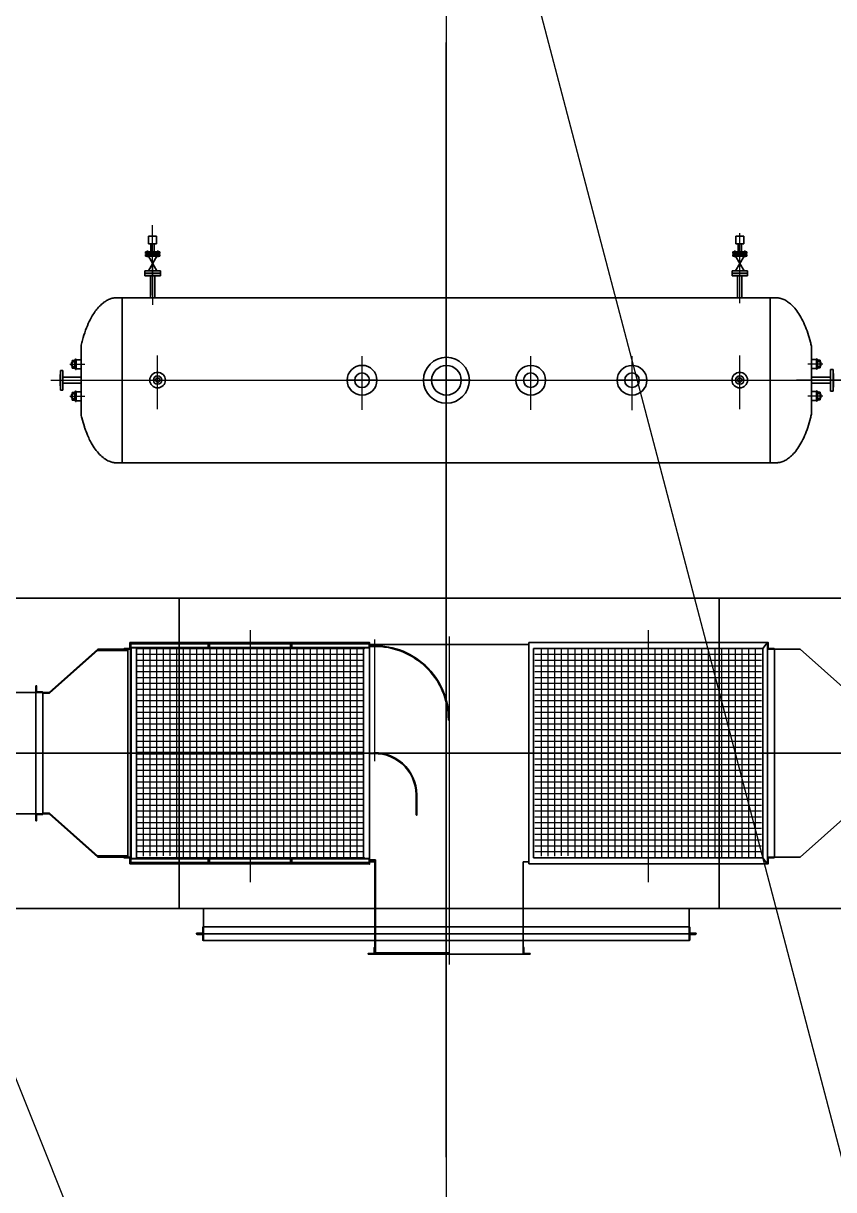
# Model space of a CAD drawing. Extents: x -170 to 1091, y -90 to 504.
# Drawn here: x 105.87 to 111.87, y 65.82 to 74.46 of the extents above; entities that cross this region are included whole.
import ezdxf

# ---------------------------------------------------------------- set-up
doc = ezdxf.new("R2010")
doc.units = 0
doc.header["$LTSCALE"] = 1000
doc.linetypes.add('CENTER', pattern=[50.8, 31.75, -6.35, 6.35, -6.35])
doc.linetypes.add('EB_DASHDOT', pattern=[39, 30, -3, 3, -3])
doc.layers.add('CAXA1', color=1, linetype='EB_DASHDOT', lineweight=25)
doc.layers.add('EB0', color=7, linetype='CONTINUOUS', lineweight=35)
doc.layers.add('CENTER', color=2, linetype='CENTER')
doc.layers.add('DIM_COOR', color=3, linetype='CONTINUOUS')

# ---------------------------------------------------------------- blocks, each defined once
blk = doc.blocks.new('*X249')
at = {"layer": 'EB0'}
for p, q in [((-50, 0), (-50, 3.5)), ((0, 0), (-50, 0)), ((-48.5, 5), (-10.5, 5)), ((-5, 10.5), (-5, 48.4)), ((0, 50), (-3.3, 50)), ((0, 50), (0, 0))]:
    blk.add_line(p, q, dxfattribs=at)
for centre, radius, start, end in [((-48.5, 3.5), 1.52, 90, 180), ((-10.5, 10.5), 5.5, 270.12178, 360), ((-3.3, 48.4), 1.65, 90, 179.73787)]:
    blk.add_arc(centre, radius, start, end, dxfattribs=at)
blk = doc.blocks.new('*X248')
at = {"layer": 'EB0', "color": 0, "linetype": 'ByBlock', "lineweight": -2, "ltscale": 0.2}
blk.add_blockref('*X249', (0, 0), dxfattribs=at)
blk = doc.blocks.new('*X251')
at = {"layer": 'EB0'}
for p, q in [((-50, 0), (-50, 3.5)), ((0, 0), (-50, 0)), ((-48.5, 5), (-10.5, 5)), ((-5, 10.5), (-5, 48.4)), ((0, 50), (-3.3, 50)), ((0, 50), (0, 0))]:
    blk.add_line(p, q, dxfattribs=at)
for centre, radius, start, end in [((-48.5, 3.5), 1.52, 90, 180), ((-10.5, 10.5), 5.5, 270.12178, 360), ((-3.3, 48.4), 1.65, 90, 179.73787)]:
    blk.add_arc(centre, radius, start, end, dxfattribs=at)
blk = doc.blocks.new('*X250')
at = {"layer": 'EB0', "color": 0, "linetype": 'ByBlock', "lineweight": -2, "ltscale": 0.2}
blk.add_blockref('*X251', (0, 0), dxfattribs=at)
blk = doc.blocks.new('*X253')
at = {"layer": 'EB0'}
for p, q in [((0, 50), (0, 0)), ((0, 50), (3.3, 50)), ((0, 0), (50, 0)), ((5, 10.5), (5, 48.4)), ((48.5, 5), (10.5, 5)), ((50, 0), (50, 3.5))]:
    blk.add_line(p, q, dxfattribs=at)
for centre, radius, start, end in [((3.3, 48.4), 1.65, 0.26213, 90), ((10.5, 10.5), 5.5, 180, 269.87822), ((48.5, 3.5), 1.52, 0, 90)]:
    blk.add_arc(centre, radius, start, end, dxfattribs=at)
blk = doc.blocks.new('*X252')
at = {"layer": 'EB0', "color": 0, "linetype": 'ByBlock', "lineweight": -2, "ltscale": 0.2}
blk.add_blockref('*X253', (0, 0), dxfattribs=at)
blk = doc.blocks.new('*X255')
at = {"layer": 'EB0'}
for p, q in [((0, 50), (0, 0)), ((0, 50), (3.3, 50)), ((0, 0), (50, 0)), ((5, 10.5), (5, 48.4)), ((48.5, 5), (10.5, 5)), ((50, 0), (50, 3.5))]:
    blk.add_line(p, q, dxfattribs=at)
for centre, radius, start, end in [((3.3, 48.4), 1.65, 0.26213, 90), ((10.5, 10.5), 5.5, 180, 269.87822), ((48.5, 3.5), 1.52, 0, 90)]:
    blk.add_arc(centre, radius, start, end, dxfattribs=at)
blk = doc.blocks.new('*X254')
at = {"layer": 'EB0', "color": 0, "linetype": 'ByBlock', "lineweight": -2, "ltscale": 0.2}
blk.add_blockref('*X255', (0, 0), dxfattribs=at)
blk = doc.blocks.new('*X257')
at = {"layer": 'EB0'}
for p, q in [((0, 0), (50, 0)), ((0, -50), (0, 0)), ((50, 0), (50, -3.5)), ((0, -50), (3.3, -50)), ((5, -10.5), (5, -48.4)), ((48.5, -5), (10.5, -5))]:
    blk.add_line(p, q, dxfattribs=at)
for centre, radius, start, end in [((3.3, -48.4), 1.65, 270, 359.73787), ((10.5, -10.5), 5.5, 90.12178, 180), ((48.5, -3.5), 1.52, 270, 360)]:
    blk.add_arc(centre, radius, start, end, dxfattribs=at)
blk = doc.blocks.new('*X256')
at = {"layer": 'EB0', "color": 0, "linetype": 'ByBlock', "lineweight": -2, "ltscale": 0.2}
blk.add_blockref('*X257', (0, 0), dxfattribs=at)
blk = doc.blocks.new('*X263')
at = {"layer": 'EB0'}
for p, q in [((0, 50), (0, 0)), ((0, 50), (3.3, 50)), ((0, 0), (50, 0)), ((5, 10.5), (5, 48.4)), ((48.5, 5), (10.5, 5)), ((50, 0), (50, 3.5))]:
    blk.add_line(p, q, dxfattribs=at)
for centre, radius, start, end in [((3.3, 48.4), 1.65, 0.26213, 90), ((10.5, 10.5), 5.5, 180, 269.87822), ((48.5, 3.5), 1.52, 0, 90)]:
    blk.add_arc(centre, radius, start, end, dxfattribs=at)
blk = doc.blocks.new('*X262')
at = {"layer": 'EB0', "color": 0, "linetype": 'ByBlock', "lineweight": -2, "ltscale": 0.2}
blk.add_blockref('*X263', (0, 0), dxfattribs=at)

msp = doc.modelspace()

# ---------------------------------------------------------------- linework, layer by layer
at = {"layer": 'CAXA1', "ltscale": 20}
msp.add_line((108.99947, 91.75), (108.99944, 61.14841), dxfattribs=at)
at = {"layer": 'CENTER', "ltscale": 25}
for p, q in [((108.99997, 66.0566, 0), (108.99998, 74.31712, 0)), ((113.40132, 69.04999, -0.908), (102.97213, 69.05, -0.908)), ((113.40132, 69.04999, -0.908), (102.97213, 69.05, -0.908))]:
    msp.add_line(p, q, dxfattribs=at)
at = {"layer": 'DIM_COOR', "color": 4, "linetype": 'Continuous'}
for p, q in [((108.99945, 77.19996), (119.79281, 36.11225)), ((108.99996, 58.7), (105.02156, 68.60446))]:
    msp.add_line(p, q, dxfattribs=at)
at = {"layer": 'EB0', "lineweight": 25}
for p, q in [((106.82412, 72.4444, -0.908), (106.82412, 72.96334, -0.908)), ((111.17412, 72.38553, -0.908), (111.17412, 72.90447, -0.908)), ((106.82412, 72.6644, -0.908), (106.82412, 72.37179, -0.908)), ((106.86074, 71.59917, -0.908), (106.86074, 71.99587, -0.908)), ((111.17412, 71.59916, -0.908), (111.17412, 71.99586, -0.908)), ((106.20965, 71.93212, -0.908), (106.3208, 71.93212, -0.908)), ((108.37573, 71.59517, -0.908), (108.37573, 71.99187, -0.908)), ((109.00073, 71.59116, -0.908), (109.00073, 71.98787, -0.908)), ((109.62573, 71.59516, -0.908), (109.62573, 71.99186, -0.908)), ((110.37573, 71.59131, -0.908), (110.37573, 71.99186, -0.908)), ((111.78939, 71.93398, -0.908), (111.67823, 71.93398, -0.908)), ((108.37573, 71.65554, -0.908), (108.37573, 71.83554, -0.908)), ((106.06937, 71.81354, -0.908), (111.93048, 71.81353, -0.908)), ((106.14834, 71.81354, -0.908), (111.57642, 71.81353, -0.908)), ((112.36185, 71.81353, -0.908), (111.59375, 71.81353, -0.908)), ((106.20965, 71.69495, -0.908), (106.3208, 71.69495, -0.908)), ((111.78938, 71.6968, -0.908), (111.67823, 71.6968, -0.908)), ((107.54544, 69.96093, -0.908), (107.54544, 68.09438, -0.908)), ((110.49544, 69.96093, -0.908), (110.49544, 68.09438, -0.908)), ((108.46994, 68.99107, -0.908), (108.46994, 69.89378, -0.908)), ((109.02044, 69.91516, -0.908), (109.02044, 67.48406, -0.908)), ((108.38544, 69.781, -0.908), (106.70544, 69.781, -0.908)), ((106.75344, 69.825, -0.908), (106.75344, 68.288, -0.908)), ((106.80294, 69.825, -0.908), (106.80294, 68.288, -0.908)), ((106.85244, 69.825, -0.908), (106.85244, 68.288, -0.908)), ((106.90194, 69.825, -0.908), (106.90194, 68.28894, -0.908)), ((106.95144, 69.825, -0.908), (106.95144, 68.28894, -0.908)), ((107.00094, 69.825, -0.908), (107.00094, 68.275, -0.908)), ((107.05044, 69.825, -0.908), (107.05044, 68.275, -0.908)), ((107.09994, 69.825, -0.908), (107.09994, 68.275, -0.908)), ((107.14944, 69.825, -0.908), (107.14944, 68.275, -0.908)), ((107.19894, 69.825, -0.908), (107.19894, 68.275, -0.908)), ((107.24844, 69.825, -0.908), (107.24844, 68.275, -0.908)), ((107.29794, 69.825, -0.908), (107.29794, 68.275, -0.908)), ((107.34744, 69.825, -0.908), (107.34744, 68.275, -0.908)), ((107.39694, 69.825, -0.908), (107.39694, 68.275, -0.908)), ((107.44644, 69.825, -0.908), (107.44644, 68.275, -0.908)), ((107.49594, 69.825, -0.908), (107.49594, 68.275, -0.908)), ((107.54544, 69.825, -0.908), (107.54544, 68.275, -0.908)), ((107.59494, 69.825, -0.908), (107.59494, 68.275, -0.908)), ((107.64444, 69.825, -0.908), (107.64444, 68.275, -0.908)), ((107.69394, 69.825, -0.908), (107.69394, 68.275, -0.908)), ((107.74344, 69.825, -0.908), (107.74344, 68.275, -0.908)), ((107.79294, 69.825, -0.908), (107.79294, 68.275, -0.908)), ((107.84244, 69.825, -0.908), (107.84244, 68.275, -0.908)), ((107.89194, 69.825, -0.908), (107.89194, 68.275, -0.908)), ((107.94144, 69.825, -0.908), (107.94144, 68.275, -0.908)), ((107.99094, 69.825, -0.908), (107.99094, 68.275, -0.908)), ((108.04044, 69.825, -0.908), (108.04044, 68.275, -0.908)), ((108.08994, 69.825, -0.908), (108.08994, 68.276, -0.908)), ((108.13944, 69.825, -0.908), (108.13944, 68.275, -0.908)), ((108.18894, 69.825, -0.908), (108.18894, 68.276, -0.908)), ((108.23844, 69.825, -0.908), (108.23844, 68.276, -0.908)), ((108.28794, 69.825, -0.908), (108.28794, 68.276, -0.908)), ((108.33744, 69.825, -0.908), (108.33744, 68.275, -0.908)), ((111.33544, 69.78099, -0.908), (109.65544, 69.78099, -0.908)), ((109.70344, 69.82499, -0.908), (109.70344, 68.28799, -0.908)), ((109.75294, 69.82499, -0.908), (109.75294, 68.28799, -0.908)), ((109.80244, 69.82499, -0.908), (109.80244, 68.28799, -0.908)), ((109.85194, 69.82499, -0.908), (109.85194, 68.28894, -0.908)), ((109.90144, 69.82499, -0.908), (109.90144, 68.28894, -0.908)), ((109.95094, 69.82499, -0.908), (109.95094, 68.27499, -0.908)), ((110.00044, 69.82499, -0.908), (110.00044, 68.27499, -0.908)), ((110.04994, 69.82499, -0.908), (110.04994, 68.27499, -0.908)), ((110.09944, 69.82499, -0.908), (110.09944, 68.27499, -0.908)), ((110.14894, 69.82499, -0.908), (110.14894, 68.27499, -0.908)), ((110.19844, 69.82499, -0.908), (110.19844, 68.27499, -0.908)), ((110.24794, 69.82499, -0.908), (110.24794, 68.27499, -0.908)), ((110.29744, 69.82499, -0.908), (110.29744, 68.27499, -0.908)), ((110.34694, 69.82499, -0.908), (110.34694, 68.27499, -0.908)), ((110.39644, 69.82499, -0.908), (110.39644, 68.27499, -0.908)), ((110.44594, 69.82499, -0.908), (110.44594, 68.27499, -0.908)), ((110.49544, 69.82499, -0.908), (110.49544, 68.27499, -0.908)), ((110.54494, 69.82499, -0.908), (110.54494, 68.27499, -0.908)), ((110.59444, 69.82499, -0.908), (110.59444, 68.27499, -0.908)), ((110.64394, 69.82499, -0.908), (110.64394, 68.27499, -0.908)), ((110.69344, 69.82499, -0.908), (110.69344, 68.27499, -0.908)), ((110.74294, 69.82499, -0.908), (110.74294, 68.27499, -0.908)), ((110.79244, 69.82499, -0.908), (110.79244, 68.27499, -0.908)), ((110.84194, 69.82499, -0.908), (110.84194, 68.27499, -0.908)), ((110.89144, 69.82499, -0.908), (110.89144, 68.27499, -0.908)), ((110.94094, 69.82499, -0.908), (110.94094, 68.27499, -0.908)), ((110.99044, 69.82499, -0.908), (110.99044, 68.27499, -0.908)), ((111.03994, 69.82499, -0.908), (111.03994, 68.27599, -0.908)), ((111.08944, 69.82499, -0.908), (111.08944, 68.27499, -0.908)), ((111.13894, 69.82499, -0.908), (111.13894, 68.27599, -0.908)), ((111.18844, 69.82499, -0.908), (111.18844, 68.27599, -0.908)), ((111.23794, 69.82499, -0.908), (111.23794, 68.27599, -0.908)), ((111.28744, 69.82499, -0.908), (111.28744, 68.27499, -0.908)), ((108.38544, 69.738, -0.908), (106.70544, 69.738, -0.908)), ((108.38544, 69.695, -0.908), (106.70544, 69.695, -0.908)), ((111.33544, 69.73799, -0.908), (109.65544, 69.73799, -0.908)), ((111.33544, 69.69499, -0.908), (109.65544, 69.69499, -0.908)), ((108.38544, 69.652, -0.908), (106.70544, 69.652, -0.908)), ((108.38544, 69.609, -0.908), (106.70544, 69.609, -0.908)), ((111.33544, 69.65199, -0.908), (109.65544, 69.65199, -0.908)), ((111.33544, 69.60899, -0.908), (109.65544, 69.60899, -0.908)), ((108.38544, 69.566, -0.908), (106.70544, 69.566, -0.908)), ((108.38544, 69.523, -0.908), (106.70544, 69.523, -0.908)), ((111.33544, 69.56599, -0.908), (109.65544, 69.56599, -0.908)), ((111.33544, 69.52299, -0.908), (109.65544, 69.52299, -0.908)), ((108.38544, 69.48, -0.908), (106.70544, 69.48, -0.908)), ((108.38544, 69.437, -0.908), (106.70544, 69.437, -0.908)), ((111.33544, 69.47999, -0.908), (109.65544, 69.47999, -0.908)), ((111.33544, 69.43699, -0.908), (109.65544, 69.43699, -0.908)), ((108.38544, 69.394, -0.908), (106.70544, 69.394, -0.908)), ((108.38544, 69.351, -0.908), (106.70544, 69.351, -0.908)), ((111.33544, 69.39399, -0.908), (109.65544, 69.39399, -0.908)), ((111.33544, 69.35099, -0.908), (109.65544, 69.35099, -0.908)), ((108.38544, 69.308, -0.908), (106.70544, 69.308, -0.908)), ((108.38544, 69.265, -0.908), (106.70544, 69.265, -0.908)), ((111.33544, 69.30799, -0.908), (109.65544, 69.30799, -0.908)), ((111.33544, 69.26499, -0.908), (109.65544, 69.26499, -0.908)), ((108.38544, 69.222, -0.908), (106.70544, 69.222, -0.908)), ((108.38544, 69.179, -0.908), (106.70544, 69.179, -0.908)), ((111.33544, 69.22199, -0.908), (109.65544, 69.22199, -0.908)), ((111.33544, 69.17899, -0.908), (109.65544, 69.17899, -0.908)), ((108.38544, 69.136, -0.908), (106.70544, 69.136, -0.908)), ((108.38544, 69.093, -0.908), (106.70544, 69.093, -0.908)), ((111.33544, 69.13599, -0.908), (109.65544, 69.13599, -0.908)), ((111.33544, 69.09299, -0.908), (109.65544, 69.09299, -0.908)), ((102.95497, 69.05, -0.908), (115.04497, 69.04999, -0.908)), ((112.84265, 69.04999, -0.908), (104.47865, 69.05, -0.908)), ((108.38544, 69.007, -0.908), (106.70544, 69.007, -0.908)), ((111.33544, 69.00699, -0.908), (109.65544, 69.00699, -0.908)), ((108.38544, 68.964, -0.908), (106.70544, 68.964, -0.908)), ((108.38544, 68.921, -0.908), (106.70544, 68.921, -0.908)), ((111.33544, 68.96399, -0.908), (109.65544, 68.96399, -0.908)), ((111.33544, 68.92099, -0.908), (109.65544, 68.92099, -0.908)), ((108.38544, 68.878, -0.908), (106.70544, 68.878, -0.908)), ((108.38544, 68.835, -0.908), (106.70544, 68.835, -0.908)), ((111.33544, 68.87799, -0.908), (109.65544, 68.87799, -0.908)), ((111.33544, 68.83499, -0.908), (109.65544, 68.83499, -0.908)), ((108.38544, 68.792, -0.908), (106.70544, 68.792, -0.908)), ((108.38544, 68.749, -0.908), (106.70544, 68.749, -0.908)), ((111.33544, 68.79199, -0.908), (109.65544, 68.79199, -0.908)), ((111.33544, 68.74899, -0.908), (109.65544, 68.74899, -0.908)), ((108.38544, 68.706, -0.908), (106.70544, 68.706, -0.908)), ((108.38544, 68.663, -0.908), (106.70544, 68.663, -0.908)), ((111.33544, 68.70599, -0.908), (109.65544, 68.70599, -0.908)), ((111.33544, 68.66299, -0.908), (109.65544, 68.66299, -0.908)), ((108.38544, 68.62, -0.908), (106.70544, 68.62, -0.908)), ((108.38544, 68.577, -0.908), (106.70544, 68.577, -0.908)), ((111.33544, 68.61999, -0.908), (109.65544, 68.61999, -0.908)), ((111.33544, 68.57699, -0.908), (109.65544, 68.57699, -0.908)), ((108.38544, 68.534, -0.908), (106.70544, 68.534, -0.908)), ((108.38544, 68.491, -0.908), (106.70544, 68.491, -0.908)), ((111.33544, 68.53399, -0.908), (109.65544, 68.53399, -0.908)), ((111.33544, 68.49099, -0.908), (109.65544, 68.49099, -0.908)), ((108.38544, 68.448, -0.908), (106.70544, 68.448, -0.908)), ((108.38544, 68.405, -0.908), (106.70544, 68.405, -0.908)), ((111.33544, 68.44799, -0.908), (109.65544, 68.44799, -0.908)), ((111.33544, 68.40499, -0.908), (109.65544, 68.40499, -0.908)), ((108.38544, 68.362, -0.908), (106.70544, 68.362, -0.908)), ((108.38544, 68.319, -0.908), (106.70544, 68.319, -0.908)), ((111.33544, 68.36199, -0.908), (109.65544, 68.36199, -0.908)), ((111.33544, 68.31899, -0.908), (109.65544, 68.31899, -0.908)), ((108.44992, 67.56111, -0.908), (109.54992, 67.56111, -0.908))]:
    msp.add_line(p, q, dxfattribs=at)
at = {"layer": 'EB0'}
for p, q in [((106.79379, 72.82516, -0.908), (106.79379, 72.88085, -0.908)), ((106.79379, 72.88085, -0.908), (106.85381, 72.88085, -0.908)), ((106.85381, 72.88085, -0.908), (106.85381, 72.82516, -0.908)), ((111.14379, 72.82516, -0.908), (111.14379, 72.88084, -0.908)), ((111.14379, 72.88084, -0.908), (111.20381, 72.88084, -0.908)), ((111.20381, 72.88084, -0.908), (111.20381, 72.82516, -0.908)), ((106.78662, 72.77395, -0.908), (106.78662, 72.72551, -0.908)), ((106.85381, 72.82516, -0.908), (106.79379, 72.82516, -0.908)), ((106.81162, 72.82516, -0.908), (106.81162, 72.76565, -0.908)), ((106.83662, 72.82516, -0.908), (106.83662, 72.76565, -0.908)), ((106.86162, 72.77395, -0.908), (106.86162, 72.72551, -0.908)), ((111.13662, 72.77395, -0.908), (111.13662, 72.7255, -0.908)), ((111.20381, 72.82516, -0.908), (111.14379, 72.82516, -0.908)), ((111.16162, 72.82516, -0.908), (111.16162, 72.76565, -0.908)), ((111.18662, 72.82516, -0.908), (111.18662, 72.76565, -0.908)), ((111.21162, 72.77395, -0.908), (111.21162, 72.7255, -0.908)), ((106.77162, 72.76565, -0.908), (106.77162, 72.75265, -0.908)), ((106.87662, 72.76565, -0.908), (106.77162, 72.76565, -0.908)), ((106.77162, 72.75265, -0.908), (106.87662, 72.75265, -0.908)), ((106.77162, 72.73365, -0.908), (106.77162, 72.74665, -0.908)), ((106.77162, 72.74665, -0.908), (106.87662, 72.74665, -0.908)), ((106.87662, 72.73365, -0.908), (106.77162, 72.73365, -0.908)), ((106.8559, 72.62354, -0.908), (106.79233, 72.73365, -0.908)), ((106.79233, 72.62354, -0.908), (106.8559, 72.73365, -0.908)), ((106.79662, 72.75265, -0.908), (106.79662, 72.74965, -0.908)), ((106.79662, 72.74665, -0.908), (106.79662, 72.74965, -0.908)), ((106.79662, 72.74965, -0.908), (106.85162, 72.74965, -0.908)), ((106.85162, 72.75265, -0.908), (106.85162, 72.74965, -0.908)), ((106.85162, 72.74665, -0.908), (106.85162, 72.74965, -0.908)), ((106.87662, 72.75265, -0.908), (106.87662, 72.76565, -0.908)), ((106.87662, 72.74665, -0.908), (106.87662, 72.73365, -0.908)), ((111.12162, 72.76565, -0.908), (111.12162, 72.75265, -0.908)), ((111.22662, 72.76565, -0.908), (111.12162, 72.76565, -0.908)), ((111.12162, 72.75265, -0.908), (111.22662, 72.75265, -0.908)), ((111.12162, 72.73365, -0.908), (111.12162, 72.74665, -0.908)), ((111.12162, 72.74665, -0.908), (111.22662, 72.74665, -0.908)), ((111.22662, 72.73365, -0.908), (111.12162, 72.73365, -0.908)), ((111.2059, 72.62353, -0.908), (111.14233, 72.73365, -0.908)), ((111.14233, 72.62353, -0.908), (111.2059, 72.73365, -0.908)), ((111.14662, 72.75265, -0.908), (111.14662, 72.74965, -0.908)), ((111.14662, 72.74665, -0.908), (111.14662, 72.74965, -0.908)), ((111.14662, 72.74965, -0.908), (111.20162, 72.74965, -0.908)), ((111.20162, 72.75265, -0.908), (111.20162, 72.74965, -0.908)), ((111.20162, 72.74665, -0.908), (111.20162, 72.74965, -0.908)), ((111.22662, 72.75265, -0.908), (111.22662, 72.76565, -0.908)), ((111.22662, 72.74665, -0.908), (111.22662, 72.73365, -0.908)), ((106.76662, 72.62354, -0.908), (106.88162, 72.62354, -0.908)), ((106.76662, 72.60754, -0.908), (106.76662, 72.62354, -0.908)), ((106.76662, 72.60754, -0.908), (106.88162, 72.60754, -0.908)), ((106.76662, 72.60354, -0.908), (106.88162, 72.60354, -0.908)), ((106.76662, 72.60354, -0.908), (106.76662, 72.58754, -0.908)), ((106.79162, 72.60754, -0.908), (106.79162, 72.60554, -0.908)), ((106.79162, 72.60554, -0.908), (106.85662, 72.60554, -0.908)), ((106.79162, 72.60354, -0.908), (106.79162, 72.60554, -0.908)), ((106.79162, 72.60554, -0.908), (106.85662, 72.60554, -0.908)), ((106.85662, 72.60754, -0.908), (106.85662, 72.60554, -0.908)), ((106.85662, 72.60354, -0.908), (106.85662, 72.60554, -0.908)), ((106.88162, 72.60754, -0.908), (106.88162, 72.62354, -0.908)), ((106.88162, 72.60354, -0.908), (106.88162, 72.58754, -0.908)), ((111.11662, 72.62353, -0.908), (111.23162, 72.62353, -0.908)), ((111.11662, 72.60753, -0.908), (111.11662, 72.62353, -0.908)), ((111.11662, 72.60753, -0.908), (111.23162, 72.60753, -0.908)), ((111.11662, 72.60353, -0.908), (111.23162, 72.60353, -0.908)), ((111.11662, 72.60353, -0.908), (111.11662, 72.58753, -0.908)), ((111.14162, 72.60753, -0.908), (111.14162, 72.60553, -0.908)), ((111.14162, 72.60553, -0.908), (111.20662, 72.60553, -0.908)), ((111.14162, 72.60353, -0.908), (111.14162, 72.60553, -0.908)), ((111.14162, 72.60553, -0.908), (111.20662, 72.60553, -0.908)), ((111.20662, 72.60753, -0.908), (111.20662, 72.60553, -0.908)), ((111.20662, 72.60353, -0.908), (111.20662, 72.60553, -0.908)), ((111.23162, 72.60753, -0.908), (111.23162, 72.62353, -0.908)), ((111.23162, 72.60353, -0.908), (111.23162, 72.58753, -0.908)), ((106.76662, 72.58754, -0.908), (106.88162, 72.58754, -0.908)), ((106.80812, 72.45887, -0.908), (106.80812, 72.58754, -0.908)), ((106.84012, 72.47102, -0.908), (106.84012, 72.58754, -0.908)), ((111.11662, 72.58753, -0.908), (111.23162, 72.58753, -0.908)), ((111.15812, 72.45886, -0.908), (111.15812, 72.58753, -0.908)), ((111.19012, 72.47101, -0.908), (111.19012, 72.58753, -0.908)), ((106.80812, 72.42554, -0.908), (106.80812, 72.45887, -0.908)), ((106.84012, 72.42554, -0.908), (106.84012, 72.47102, -0.908)), ((111.15812, 72.42553, -0.908), (111.15812, 72.45886, -0.908)), ((111.19012, 72.42553, -0.908), (111.19012, 72.47101, -0.908)), ((106.55912, 72.42554, -0.908), (111.39912, 72.42553, -0.908)), ((106.59912, 72.42554, -0.908), (106.59912, 71.20154, -0.908)), ((106.80812, 72.42554, -0.908), (106.84012, 72.42554, -0.908)), ((111.15812, 72.42553, -0.908), (111.19012, 72.42553, -0.908)), ((111.39912, 72.42553, -0.908), (111.39912, 71.20153, -0.908)), ((111.43912, 72.42553, -0.908), (111.39912, 72.42553, -0.908)), ((106.29397, 72.06354, -0.908), (106.29397, 71.56361, -0.908)), ((111.70506, 72.06539, -0.908), (111.70506, 71.56168, -0.908)), ((106.22318, 71.94412, -0.908), (106.22618, 71.94712, -0.908)), ((106.22318, 71.94412, -0.908), (106.22318, 71.92012, -0.908)), ((106.22818, 71.94338, -0.908), (106.22318, 71.94338, -0.908)), ((106.22818, 71.92087, -0.908), (106.22318, 71.92087, -0.908)), ((106.22318, 71.92012, -0.908), (106.22618, 71.91712, -0.908)), ((106.22818, 71.94712, -0.908), (106.22618, 71.94712, -0.908)), ((106.22618, 71.94712, -0.908), (106.22618, 71.91712, -0.908)), ((106.22818, 71.91712, -0.908), (106.22618, 71.91712, -0.908)), ((106.22818, 71.90394, -0.908), (106.22818, 71.96031, -0.908)), ((106.24818, 71.96031, -0.908), (106.22818, 71.96031, -0.908)), ((106.24818, 71.94968, -0.908), (106.22818, 71.94968, -0.908)), ((106.24818, 71.91457, -0.908), (106.22818, 71.91457, -0.908)), ((106.25318, 71.96712, -0.908), (106.24818, 71.96712, -0.908)), ((106.24818, 71.89713, -0.908), (106.24818, 71.96712, -0.908)), ((106.25689, 71.97062, -0.908), (106.25318, 71.97062, -0.908)), ((106.25318, 71.93212, -0.908), (106.25318, 71.97062, -0.908)), ((106.25318, 71.93212, -0.908), (106.25318, 71.89362, -0.908)), ((106.25689, 71.97062, -0.908), (106.25689, 71.89362, -0.908)), ((106.25689, 71.96535, -0.908), (106.29397, 71.96535, -0.908)), ((111.74214, 71.9672, -0.908), (111.70506, 71.9672, -0.908)), ((111.74214, 71.97248, -0.908), (111.74586, 71.97248, -0.908)), ((111.74214, 71.97248, -0.908), (111.74214, 71.89548, -0.908)), ((111.74586, 71.93398, -0.908), (111.74586, 71.97248, -0.908)), ((111.74586, 71.96897, -0.908), (111.75086, 71.96897, -0.908)), ((111.74586, 71.93398, -0.908), (111.74586, 71.89548, -0.908)), ((111.75086, 71.89898, -0.908), (111.75086, 71.96897, -0.908)), ((111.75086, 71.96216, -0.908), (111.77086, 71.96216, -0.908)), ((111.75086, 71.95153, -0.908), (111.77086, 71.95153, -0.908)), ((111.75086, 71.91642, -0.908), (111.77086, 71.91642, -0.908)), ((111.77086, 71.9058, -0.908), (111.77086, 71.96216, -0.908)), ((111.77086, 71.94898, -0.908), (111.77286, 71.94898, -0.908)), ((111.77086, 71.94523, -0.908), (111.77586, 71.94523, -0.908)), ((111.77086, 71.92272, -0.908), (111.77586, 71.92272, -0.908)), ((111.77086, 71.91898, -0.908), (111.77286, 71.91898, -0.908)), ((111.77586, 71.94598, -0.908), (111.77286, 71.94898, -0.908)), ((111.77286, 71.94898, -0.908), (111.77286, 71.91898, -0.908)), ((111.77586, 71.92198, -0.908), (111.77286, 71.91898, -0.908)), ((111.77586, 71.94598, -0.908), (111.77586, 71.92198, -0.908)), ((106.13855, 71.85604, -0.908), (106.13855, 71.77104, -0.908)), ((106.14155, 71.85604, -0.908), (106.13855, 71.85604, -0.908)), ((106.15855, 71.88604, -0.908), (106.14155, 71.88604, -0.908)), ((106.14155, 71.88604, -0.908), (106.14155, 71.74104, -0.908)), ((106.15855, 71.74104, -0.908), (106.15855, 71.88604, -0.908)), ((106.29397, 71.83604, -0.908), (106.15855, 71.83604, -0.908)), ((106.24818, 71.90394, -0.908), (106.22818, 71.90394, -0.908)), ((106.25318, 71.89713, -0.908), (106.24818, 71.89713, -0.908)), ((106.25689, 71.89362, -0.908), (106.25318, 71.89362, -0.908)), ((106.25689, 71.8989, -0.908), (106.29397, 71.8989, -0.908)), ((111.74214, 71.90075, -0.908), (111.70506, 71.90075, -0.908)), ((111.70506, 71.83603, -0.908), (111.84633, 71.83603, -0.908)), ((111.74214, 71.89548, -0.908), (111.74586, 71.89548, -0.908)), ((111.74586, 71.89898, -0.908), (111.75086, 71.89898, -0.908)), ((111.75086, 71.9058, -0.908), (111.77086, 71.9058, -0.908)), ((111.86533, 71.89353, -0.908), (111.84633, 71.89353, -0.908)), ((111.84633, 71.89353, -0.908), (111.84633, 71.73353, -0.908)), ((111.86533, 71.73353, -0.908), (111.86533, 71.89353, -0.908)), ((111.86833, 71.86353, -0.908), (111.86533, 71.86353, -0.908)), ((106.14155, 71.77104, -0.908), (106.13855, 71.77104, -0.908)), ((106.14155, 71.74104, -0.908), (106.15855, 71.74104, -0.908)), ((106.29397, 71.79104, -0.908), (106.15855, 71.79104, -0.908)), ((108.48573, 71.81354, -0.908), (108.26573, 71.81354, -0.908)), ((109.17073, 71.81354, -0.908), (108.83073, 71.81354, -0.908)), ((110.48573, 71.81353, -0.908), (110.26573, 71.81353, -0.908)), ((111.70506, 71.79103, -0.908), (111.84633, 71.79103, -0.908)), ((111.86833, 71.76353, -0.908), (111.86533, 71.76353, -0.908)), ((106.22318, 71.70695, -0.908), (106.22618, 71.70995, -0.908)), ((106.22318, 71.68295, -0.908), (106.22318, 71.70695, -0.908)), ((106.22818, 71.70621, -0.908), (106.22318, 71.70621, -0.908)), ((106.22818, 71.6837, -0.908), (106.22318, 71.6837, -0.908)), ((106.22318, 71.68295, -0.908), (106.22618, 71.67995, -0.908)), ((106.22818, 71.70995, -0.908), (106.22618, 71.70995, -0.908)), ((106.22618, 71.67995, -0.908), (106.22618, 71.70995, -0.908)), ((106.22818, 71.67995, -0.908), (106.22618, 71.67995, -0.908)), ((106.22818, 71.72313, -0.908), (106.22818, 71.66677, -0.908)), ((106.24818, 71.72313, -0.908), (106.22818, 71.72313, -0.908)), ((106.24818, 71.71251, -0.908), (106.22818, 71.71251, -0.908)), ((106.24818, 71.6774, -0.908), (106.22818, 71.6774, -0.908)), ((106.24818, 71.66677, -0.908), (106.22818, 71.66677, -0.908)), ((106.25318, 71.72995, -0.908), (106.24818, 71.72995, -0.908)), ((106.24818, 71.72995, -0.908), (106.24818, 71.65996, -0.908)), ((106.25318, 71.65996, -0.908), (106.24818, 71.65996, -0.908)), ((106.25689, 71.73345, -0.908), (106.25318, 71.73345, -0.908)), ((106.25318, 71.69495, -0.908), (106.25318, 71.73345, -0.908)), ((106.25318, 71.69495, -0.908), (106.25318, 71.65645, -0.908)), ((106.25689, 71.65645, -0.908), (106.25318, 71.65645, -0.908)), ((106.25689, 71.65645, -0.908), (106.25689, 71.73345, -0.908)), ((106.25689, 71.72818, -0.908), (106.29397, 71.72818, -0.908)), ((106.25689, 71.66173, -0.908), (106.29397, 71.66173, -0.908)), ((111.74214, 71.73003, -0.908), (111.70506, 71.73003, -0.908)), ((111.74214, 71.66358, -0.908), (111.70506, 71.66358, -0.908)), ((111.74214, 71.7353, -0.908), (111.74586, 71.7353, -0.908)), ((111.74214, 71.6583, -0.908), (111.74214, 71.7353, -0.908)), ((111.74214, 71.6583, -0.908), (111.74586, 71.6583, -0.908)), ((111.74586, 71.6968, -0.908), (111.74586, 71.7353, -0.908)), ((111.74586, 71.7318, -0.908), (111.75086, 71.7318, -0.908)), ((111.74586, 71.6968, -0.908), (111.74586, 71.6583, -0.908)), ((111.74586, 71.66181, -0.908), (111.75086, 71.66181, -0.908)), ((111.75086, 71.7318, -0.908), (111.75086, 71.66181, -0.908)), ((111.75086, 71.72499, -0.908), (111.77086, 71.72499, -0.908)), ((111.75086, 71.71436, -0.908), (111.77086, 71.71436, -0.908)), ((111.75086, 71.67925, -0.908), (111.77086, 71.67925, -0.908)), ((111.75086, 71.66862, -0.908), (111.77086, 71.66862, -0.908)), ((111.77086, 71.72499, -0.908), (111.77086, 71.66862, -0.908)), ((111.77086, 71.7118, -0.908), (111.77286, 71.7118, -0.908)), ((111.77086, 71.70806, -0.908), (111.77586, 71.70806, -0.908)), ((111.77086, 71.68555, -0.908), (111.77586, 71.68555, -0.908)), ((111.77086, 71.6818, -0.908), (111.77286, 71.6818, -0.908)), ((111.77586, 71.7088, -0.908), (111.77286, 71.7118, -0.908)), ((111.77286, 71.6818, -0.908), (111.77286, 71.7118, -0.908)), ((111.77586, 71.6848, -0.908), (111.77286, 71.6818, -0.908)), ((111.77586, 71.6848, -0.908), (111.77586, 71.7088, -0.908)), ((111.84633, 71.73353, -0.908), (111.86533, 71.73353, -0.908)), ((106.55912, 71.20154, -0.908), (106.59912, 71.20154, -0.908)), ((106.59912, 71.20154, -0.908), (111.39912, 71.20153, -0.908)), ((111.39912, 71.20153, -0.908), (111.43912, 71.20153, -0.908)), ((107.02044, 70.2, -0.908), (107.02044, 67.9, -0.908)), ((110.02046, 70.19999, -0.908), (108.02044, 70.2, -0.908)), ((110.02046, 70.19999, -0.908), (108.02044, 70.2, -0.908)), ((111.02044, 70.19999, -0.908), (111.02044, 67.89999, -0.908)), ((106.66044, 69.87, -0.908), (106.66044, 68.23, -0.908)), ((106.66044, 69.87, -0.908), (106.66245, 69.87, -0.908)), ((106.66044, 69.87, -0.908), (106.66044, 69.83, -0.908)), ((106.66044, 69.87, -0.908), (108.43044, 69.87, -0.908)), ((106.66044, 69.05, -0.908), (106.66044, 69.87, -0.908)), ((106.66344, 69.8375, -0.908), (106.66344, 69.86901, -0.908)), ((106.66344, 69.86, -0.908), (107.23544, 69.86, -0.908)), ((107.23544, 69.87, -0.908), (107.23544, 69.833, -0.908)), ((107.23544, 69.87, -0.908), (107.24544, 69.87, -0.908)), ((107.24544, 69.87, -0.908), (107.24544, 69.833, -0.908)), ((107.24544, 69.86, -0.908), (107.84544, 69.86, -0.908)), ((107.84544, 69.87, -0.908), (107.84544, 69.833, -0.908)), ((107.84544, 69.87, -0.908), (107.85544, 69.87, -0.908)), ((107.85544, 69.87, -0.908), (107.85544, 69.833, -0.908)), ((107.85544, 69.86, -0.908), (108.42744, 69.86, -0.908)), ((108.42744, 69.8375, -0.908), (108.42744, 69.86901, -0.908)), ((108.43044, 69.87, -0.908), (108.42843, 69.87, -0.908)), ((108.43044, 69.87, -0.908), (108.43044, 68.23, -0.908)), ((108.43044, 69.87, -0.908), (108.43044, 69.83, -0.908)), ((108.43044, 69.85497, -0.908), (108.43044, 68.24497, -0.908)), ((108.43044, 69.85497, -0.908), (109.61044, 69.85497, -0.908)), ((109.61044, 69.86999, -0.908), (111.38044, 69.86999, -0.908)), ((109.61044, 69.86999, -0.908), (109.61044, 68.22999, -0.908)), ((111.34548, 69.82499, -0.908), (111.37744, 69.86901, -0.908)), ((111.38044, 69.86999, -0.908), (111.38044, 68.22999, -0.908)), ((111.38044, 69.04999, -0.908), (111.38044, 69.86999, -0.908)), ((106.05844, 69.5, -0.908), (106.41822, 69.82, -0.908)), ((106.06017, 69.495, -0.908), (106.41444, 69.81, -0.908)), ((106.41444, 69.81, -0.908), (106.64044, 69.81, -0.908)), ((106.41822, 69.82, -0.908), (106.66044, 69.82, -0.908)), ((106.64044, 68.28, -0.908), (106.64044, 69.82, -0.908)), ((106.66044, 69.83, -0.908), (108.43044, 69.83, -0.908)), ((106.66044, 69.83, -0.908), (106.72044, 69.83, -0.908)), ((106.66544, 69.05, -0.908), (106.66544, 69.83, -0.908)), ((106.71892, 69.833, -0.908), (106.66793, 69.833, -0.908)), ((106.70044, 69.825, -0.908), (106.70044, 69.83, -0.908)), ((106.70044, 69.825, -0.908), (108.39044, 69.825, -0.908)), ((106.70544, 69.825, -0.908), (106.70544, 68.275, -0.908)), ((106.70544, 69.825, -0.908), (108.38544, 69.825, -0.908)), ((106.70544, 69.825, -0.908), (108.38544, 69.825, -0.908)), ((106.71892, 69.833, -0.908), (108.37196, 69.833, -0.908)), ((106.72044, 69.83, -0.908), (106.72044, 69.83148, -0.908)), ((108.37044, 69.83, -0.908), (108.37044, 69.83147, -0.908)), ((108.43044, 69.83, -0.908), (108.37044, 69.83, -0.908)), ((108.37196, 69.833, -0.908), (108.42295, 69.833, -0.908)), ((108.38544, 69.825, -0.908), (108.38544, 68.275, -0.908)), ((108.39044, 69.825, -0.908), (108.39044, 69.83, -0.908)), ((111.34548, 69.82499, -0.908), (109.64644, 69.82499, -0.908)), ((109.64644, 69.82499, -0.908), (109.64644, 68.27499, -0.908)), ((111.34548, 69.04999, -0.908), (111.34548, 69.82499, -0.908)), ((111.62266, 69.81999, -0.908), (111.38044, 69.81999, -0.908)), ((111.43044, 69.81999, -0.908), (111.43044, 68.27999, -0.908)), ((111.98244, 69.49999, -0.908), (111.62266, 69.81999, -0.908)), ((105.95944, 69.5, -0.908), (102.97544, 69.5, -0.908)), ((105.95944, 69.5, -0.908), (105.95944, 68.6, -0.908)), ((106.05844, 69.5, -0.908), (105.95944, 69.5, -0.908)), ((106.00944, 69.5, -0.908), (106.00944, 68.6, -0.908)), ((106.06017, 69.495, -0.908), (106.00944, 69.495, -0.908)), ((109.01544, 69.29593, -0.908), (109.02044, 69.29593, -0.908)), ((106.66044, 69.05, -0.908), (106.66044, 68.23, -0.908)), ((106.66544, 69.05, -0.908), (106.66544, 68.27, -0.908)), ((108.38544, 69.055, -0.908), (106.70544, 69.055, -0.908)), ((108.38544, 69.045, -0.908), (106.70544, 69.045, -0.908)), ((111.34548, 69.04999, -0.908), (111.34547, 68.27499, -0.908)), ((111.38044, 69.04999, -0.908), (111.38044, 68.22999, -0.908)), ((108.77544, 68.7426, -0.908), (108.77544, 68.5926, -0.908)), ((108.78044, 68.7426, -0.908), (108.78044, 68.5926, -0.908)), ((105.95944, 68.6, -0.908), (102.97544, 68.6, -0.908)), ((106.05844, 68.6, -0.908), (105.95944, 68.6, -0.908)), ((106.05844, 68.6, -0.908), (105.95944, 68.6, -0.908)), ((106.06016, 68.605, -0.908), (106.00944, 68.605, -0.908)), ((106.05844, 68.6, -0.908), (106.41822, 68.28, -0.908)), ((106.06016, 68.605, -0.908), (106.41444, 68.29, -0.908)), ((108.77544, 68.5926, -0.908), (108.78044, 68.5926, -0.908)), ((111.98244, 68.59999, -0.908), (111.62266, 68.27999, -0.908)), ((106.41444, 68.29, -0.908), (106.64044, 68.29, -0.908)), ((106.41822, 68.28, -0.908), (106.66044, 68.28, -0.908)), ((106.66044, 68.28, -0.908), (106.61044, 68.28, -0.908)), ((106.61044, 68.28, -0.908), (106.61044, 68.27652, -0.908)), ((106.66044, 68.23, -0.908), (106.66044, 68.28, -0.908)), ((111.62266, 68.27999, -0.908), (111.38044, 68.27999, -0.908)), ((111.38044, 68.27999, -0.908), (111.43044, 68.27999, -0.908)), ((111.38044, 68.22999, -0.908), (111.38044, 68.27999, -0.908)), ((111.43044, 68.27999, -0.908), (111.43044, 68.27651, -0.908)), ((106.61196, 68.275, -0.908), (106.64995, 68.275, -0.908)), ((106.65544, 68.2695, -0.908), (106.65544, 68.23164, -0.908)), ((106.66044, 68.23, -0.908), (106.65709, 68.23, -0.908)), ((106.66044, 68.23, -0.908), (106.66044, 68.27, -0.908)), ((106.66044, 68.27, -0.908), (106.72044, 68.27, -0.908)), ((106.66044, 68.27, -0.908), (108.43044, 68.27, -0.908)), ((106.66044, 68.23, -0.908), (108.43044, 68.23, -0.908)), ((106.66044, 68.23, -0.908), (106.66245, 68.23, -0.908)), ((106.66344, 68.2625, -0.908), (106.66344, 68.23098, -0.908)), ((106.66344, 68.24, -0.908), (107.23544, 68.24, -0.908)), ((106.71892, 68.267, -0.908), (106.66793, 68.267, -0.908)), ((106.70044, 68.275, -0.908), (106.70044, 68.27, -0.908)), ((106.70044, 68.275, -0.908), (108.39044, 68.275, -0.908)), ((106.70544, 68.275, -0.908), (108.38544, 68.275, -0.908)), ((106.71892, 68.267, -0.908), (108.37196, 68.267, -0.908)), ((106.72044, 68.27, -0.908), (106.72044, 68.26852, -0.908)), ((107.23544, 68.23, -0.908), (107.23544, 68.267, -0.908)), ((107.23544, 68.23, -0.908), (107.24544, 68.23, -0.908)), ((107.24544, 68.23, -0.908), (107.24544, 68.267, -0.908)), ((107.24544, 68.24, -0.908), (107.84544, 68.24, -0.908)), ((107.84544, 68.23, -0.908), (107.84544, 68.267, -0.908)), ((107.84544, 68.23, -0.908), (107.85544, 68.23, -0.908)), ((107.85544, 68.23, -0.908), (107.85544, 68.267, -0.908)), ((107.85544, 68.24, -0.908), (108.42744, 68.24, -0.908)), ((108.37044, 68.27, -0.908), (108.37044, 68.26852, -0.908)), ((108.43044, 68.27, -0.908), (108.37044, 68.27, -0.908)), ((108.37196, 68.267, -0.908), (108.42295, 68.267, -0.908)), ((108.39044, 68.275, -0.908), (108.39044, 68.27, -0.908)), ((108.42744, 68.2625, -0.908), (108.42744, 68.23098, -0.908)), ((108.43044, 68.23, -0.908), (108.42843, 68.23, -0.908)), ((108.43044, 68.23, -0.908), (108.43044, 68.27, -0.908)), ((108.43044, 68.26001, -0.908), (108.47544, 68.26001, -0.908)), ((108.43044, 68.25501, -0.908), (108.47044, 68.25501, -0.908)), ((108.47044, 68.24497, -0.908), (108.43044, 68.24497, -0.908)), ((108.47044, 68.25501, -0.908), (108.47044, 67.56111, -0.908)), ((108.47544, 68.26001, -0.908), (108.47544, 67.57111, -0.908)), ((109.57044, 68.24497, -0.908), (109.57044, 67.56111, -0.908)), ((109.57044, 68.24497, -0.908), (109.61044, 68.24497, -0.908)), ((109.61044, 68.22999, -0.908), (111.38044, 68.22999, -0.908)), ((111.34547, 68.27499, -0.908), (109.64644, 68.27499, -0.908)), ((111.34547, 68.27499, -0.908), (111.37744, 68.23098, -0.908)), ((111.38044, 68.22999, -0.908), (111.37843, 68.22999, -0.908)), ((111.38044, 68.22999, -0.908), (111.38044, 68.26999, -0.908)), ((111.38044, 68.22999, -0.908), (111.38379, 68.22999, -0.908)), ((111.38544, 68.26949, -0.908), (111.38544, 68.23164, -0.908)), ((111.42892, 68.27499, -0.908), (111.39093, 68.27499, -0.908)), ((109.02044, 67.9, -0.908), (105.67044, 67.9, -0.908)), ((107.19992, 67.9, -0.908), (107.19992, 67.76259, -0.908)), ((110.79992, 67.89999, -0.908), (110.79992, 67.76258, -0.908)), ((107.19792, 67.76259, -0.908), (107.19992, 67.76259, -0.908)), ((107.19992, 67.76259, -0.908), (107.19992, 67.71259, -0.908)), ((110.79992, 67.76258, -0.908), (107.19992, 67.76259, -0.908)), ((110.79992, 67.76258, -0.908), (110.79992, 67.71258, -0.908)), ((110.80192, 67.76258, -0.908), (110.79992, 67.76258, -0.908)), ((107.14992, 67.71459, -0.908), (107.14992, 67.71259, -0.908)), ((110.84992, 67.71258, -0.908), (107.14992, 67.71259, -0.908)), ((110.84992, 67.71258, -0.908), (107.14992, 67.71259, -0.908)), ((107.14992, 67.71059, -0.908), (107.14992, 67.71259, -0.908)), ((107.15292, 67.71759, -0.908), (107.18992, 67.71759, -0.908)), ((107.15292, 67.70759, -0.908), (107.18992, 67.70759, -0.908)), ((107.19492, 67.75959, -0.908), (107.19492, 67.72259, -0.908)), ((107.19492, 67.66559, -0.908), (107.19492, 67.70259, -0.908)), ((107.19992, 67.71259, -0.908), (107.19992, 67.66259, -0.908)), ((110.79992, 67.71258, -0.908), (110.79992, 67.66258, -0.908)), ((110.80492, 67.75958, -0.908), (110.80492, 67.72258, -0.908)), ((110.80492, 67.66558, -0.908), (110.80492, 67.70258, -0.908)), ((110.84692, 67.71758, -0.908), (110.80992, 67.71758, -0.908)), ((110.84692, 67.70758, -0.908), (110.80992, 67.70758, -0.908)), ((110.84992, 67.71458, -0.908), (110.84992, 67.71258, -0.908)), ((110.84992, 67.71058, -0.908), (110.84992, 67.71258, -0.908)), ((107.19792, 67.66259, -0.908), (107.19992, 67.66259, -0.908)), ((110.79992, 67.66258, -0.908), (107.19992, 67.66259, -0.908)), ((110.79992, 67.66258, -0.908), (107.19992, 67.66259, -0.908)), ((107.19992, 67.66259, -0.908), (110.80192, 67.66258, -0.908)), ((110.80192, 67.66258, -0.908), (110.79992, 67.66258, -0.908)), ((108.47044, 67.57111, -0.908), (109.02044, 67.57111, -0.908)), ((108.47044, 67.56111, -0.908), (109.57044, 67.56111, -0.908))]:
    msp.add_line(p, q, dxfattribs=at)
at = {"layer": 'EB0', "color": 1, "linetype": 'ByBlock', "lineweight": -2, "ltscale": 0.2}
msp.add_line((108.78044, 68.5926, -0.908), (108.78044, 68.73944, -0.908), dxfattribs=at)
at = {"layer": 'EB0', "elevation": -0.908}
for points in [[(111.86833, 71.76353), (111.86833, 71.86353)], [(105.67044, 67.9), (105.67044, 70.2), (112.37044, 70.19999), (112.37044, 67.89999), (109.02044, 67.9)]]:
    msp.add_lwpolyline(points, dxfattribs=at)
at = {"layer": 'EB0'}
for centre, radius in [((108.37573, 71.81354, -0.908), 0.11042), ((109.00073, 71.81354, -0.908), 0.17), ((109.00073, 71.81354, -0.908), 0.1095), ((109.62573, 71.81354, -0.908), 0.11), ((110.37573, 71.81353, -0.908), 0.11), ((106.86074, 71.81472, -0.908), 0.0575), ((106.86074, 71.81472, -0.908), 0.03063), ((106.86074, 71.81472, -0.908), 0.016), ((108.37573, 71.81354, -0.908), 0.05421), ((109.62573, 71.81354, -0.908), 0.054), ((110.37573, 71.81353, -0.908), 0.054), ((111.17412, 71.81471, -0.908), 0.0575), ((111.17412, 71.81471, -0.908), 0.03063), ((111.17412, 71.81471, -0.908), 0.016)]:
    msp.add_circle(centre, radius, dxfattribs=at)
for centre, radius, start, end in [((106.34397, 72.06354, -0.908), 0.05, 167.240249, 179.99994), ((106.34397, 71.56354, -0.908), 0.05, 179.916423, 192.75962), ((106.66245, 69.86901, -0.908), 0.00099, 0.262068, 89.99994), ((106.66794, 69.8375, -0.908), 0.0045, 179.99994, 269.878163), ((108.42294, 69.8375, -0.908), 0.0045, 270.121717, 359.99994), ((108.42843, 69.86901, -0.908), 0.00099, 89.99994, 179.737812), ((108.46994, 69.29593, -0.908), 0.5505, 359.99994, 94.114617), ((108.46994, 69.29593, -0.908), 0.5455, 359.99994, 94.152398), ((106.71892, 69.83148, -0.908), 0.00152, 359.99994, 89.99994), ((108.37196, 69.83147, -0.908), 0.00152, 89.99994, 179.99994), ((108.47044, 68.7426, -0.908), 0.31, 359.99994, 97.413614), ((108.47044, 68.7426, -0.908), 0.305, 359.99994, 97.413614), ((106.61196, 68.27652, -0.908), 0.00152, 179.99994, 269.99994), ((106.64994, 68.2695, -0.908), 0.0055, 359.99994, 89.878163), ((106.65709, 68.23165, -0.908), 0.00165, 180.262068, 269.99994), ((106.66245, 68.23099, -0.908), 0.00099, 269.99994, 359.737812), ((106.66794, 68.2625, -0.908), 0.0045, 90.121717, 179.99994), ((106.71892, 68.26852, -0.908), 0.00152, 269.99994, 359.99994), ((108.37196, 68.26852, -0.908), 0.00152, 179.99994, 269.99994), ((108.42294, 68.2625, -0.908), 0.0045, 359.99994, 89.878163), ((108.42843, 68.23099, -0.908), 0.00099, 180.262068, 269.99994), ((111.37843, 68.23098, -0.908), 0.00099, 180.262068, 269.99994), ((111.38379, 68.23164, -0.908), 0.00165, 269.99994, 359.737812), ((111.39094, 68.26949, -0.908), 0.0055, 90.121717, 179.99994), ((111.42892, 68.27651, -0.908), 0.00152, 269.99994, 359.99994), ((107.19792, 67.75959, -0.908), 0.003, 89.99994, 179.99994), ((110.80192, 67.75958, -0.908), 0.003, 359.99994, 89.99994), ((107.15292, 67.71459, -0.908), 0.003, 89.99994, 179.99994), ((107.15292, 67.71059, -0.908), 0.003, 179.99994, 269.99994), ((107.18992, 67.72259, -0.908), 0.005, 269.99994, 359.99994), ((107.18992, 67.70259, -0.908), 0.005, 359.99994, 89.99994), ((110.80992, 67.72258, -0.908), 0.005, 179.99994, 269.99994), ((110.80992, 67.70258, -0.908), 0.005, 89.99994, 179.99994), ((110.84692, 67.71458, -0.908), 0.003, 359.99994, 89.99994), ((110.84692, 67.71058, -0.908), 0.003, 269.99994, 359.99994), ((107.19792, 67.66559, -0.908), 0.003, 179.99994, 269.99994), ((110.80192, 67.66558, -0.908), 0.003, 269.99994, 359.99994)]:
    msp.add_arc(centre, radius, start, end, dxfattribs=at)
for points, knots in [([(106.55912, 72.42554, -0.908), (106.54988, 72.42554, -0.908), (106.54064, 72.42461, -0.908), (106.5222, 72.42087, -0.908), (106.513, 72.41806, -0.908), (106.4947, 72.41057, -0.908), (106.48561, 72.40588, -0.908), (106.4676, 72.39465, -0.908), (106.4587, 72.38809, -0.908), (106.44117, 72.37316, -0.908), (106.43256, 72.36478, -0.908), (106.41571, 72.34626, -0.908), (106.40749, 72.33612, -0.908), (106.39152, 72.31418, -0.908), (106.38377, 72.30238, -0.908), (106.36886, 72.27723, -0.908), (106.36169, 72.26388, -0.908), (106.34484, 72.22926, -0.908), (106.33552, 72.20719, -0.908), (106.3185, 72.16047, -0.908), (106.31078, 72.13583, -0.908), (106.30085, 72.0985, -0.908), (106.29793, 72.08663, -0.908), (106.29521, 72.07458, -0.908)], [0, 0, 0, 0, 13014.39586, 13014.39586, 26028.79172, 26028.79172, 39043.18758, 39043.18758, 52057.5834399, 52057.5834399, 65071.9792999, 65071.9792999, 78086.3751599, 78086.3751599, 91100.7710199, 91100.7710199, 104115.1668799, 104115.1668799, 123141.2838407, 123141.2838407, 142167.4008015, 142167.4008015, 150805.1309783, 150805.1309783, 150805.1309783, 150805.1309783]), ([(111.70506, 72.06539, -0.908), (111.70292, 72.07529, -0.908), (111.70064, 72.08507, -0.908), (111.6924, 72.11826, -0.908), (111.68582, 72.14101, -0.908), (111.67131, 72.18452, -0.908), (111.66339, 72.20529, -0.908), (111.64633, 72.2445, -0.908), (111.6372, 72.26294, -0.908), (111.6179, 72.29717, -0.908), (111.60773, 72.31297, -0.908), (111.58657, 72.34164, -0.908), (111.57557, 72.35452, -0.908), (111.55505, 72.37507, -0.908), (111.54563, 72.38326, -0.908), (111.52652, 72.3975, -0.908), (111.51682, 72.40355, -0.908), (111.49726, 72.41347, -0.908), (111.4874, 72.41735, -0.908), (111.46927, 72.42246, -0.908), (111.46101, 72.42403, -0.908), (111.4482, 72.42531, -0.908), (111.44366, 72.42553, -0.908), (111.43912, 72.42553, -0.908)], [0, 0, 0, 0, 3976.5658951, 3976.5658951, 13680.4335197, 13680.4335197, 23384.3011443, 23384.3011443, 33088.1687688, 33088.1687688, 42792.0363934, 42792.0363934, 52495.904018, 52495.904018, 60402.8661351, 60402.8661351, 68309.8282523, 68309.8282523, 76216.7903695, 76216.7903695, 82797.8078894, 82797.8078894, 86412.2677398, 86412.2677398, 86412.2677398, 86412.2677398]), ([(106.2952, 71.5525, -0.908), (106.29657, 71.54648, -0.908), (106.29797, 71.54052, -0.908), (106.30505, 71.51175, -0.908), (106.31135, 71.48965, -0.908), (106.32241, 71.45589, -0.908), (106.32675, 71.44364, -0.908), (106.3507, 71.38595, -0.908)], [0, 0, 0, 0, 5592.4437193, 5592.4437193, 27187.8762206, 27187.8762206, 39995.6691212, 39995.6691212, 39995.6691212, 39995.6691212]), ([(111.70506, 71.56168, -0.908), (111.70292, 71.55178, -0.908), (111.70064, 71.542, -0.908), (111.6924, 71.50881, -0.908), (111.68582, 71.48606, -0.908), (111.67131, 71.44254, -0.908), (111.66339, 71.42177, -0.908), (111.64633, 71.38256, -0.908), (111.63719, 71.36412, -0.908), (111.6179, 71.32989, -0.908), (111.60773, 71.3141, -0.908), (111.58657, 71.28543, -0.908), (111.57557, 71.27255, -0.908), (111.55505, 71.252, -0.908), (111.54563, 71.24381, -0.908), (111.52652, 71.22957, -0.908), (111.51682, 71.22352, -0.908), (111.49726, 71.21359, -0.908), (111.4874, 71.20972, -0.908), (111.46927, 71.2046, -0.908), (111.46101, 71.20303, -0.908), (111.4482, 71.20176, -0.908), (111.44366, 71.20153, -0.908), (111.43912, 71.20153, -0.908)], [0, 0, 0, 0, 3233.6727171, 3233.6727171, 11124.685419, 11124.685419, 19015.6981209, 19015.6981209, 26906.7108228, 26906.7108228, 34797.7235247, 34797.7235247, 42688.7362266, 42688.7362266, 49118.5373033, 49118.5373033, 55548.3383799, 55548.3383799, 61978.1394565, 61978.1394565, 67329.7059505, 67329.7059505, 70268.9204672, 70268.9204672, 70268.9204672, 70268.9204672]), ([(106.3507, 71.38595, -0.908), (106.35645, 71.37366, -0.908), (106.36244, 71.36188, -0.908), (106.37822, 71.33336, -0.908), (106.38831, 71.31739, -0.908), (106.40933, 71.28834, -0.908), (106.42026, 71.27526, -0.908), (106.44276, 71.25219, -0.908), (106.45432, 71.2422, -0.908), (106.47785, 71.22547, -0.908), (106.4898, 71.21871, -0.908), (106.51088, 71.20976, -0.908), (106.51996, 71.20684, -0.908), (106.53817, 71.20283, -0.908), (106.54729, 71.20174, -0.908), (106.55732, 71.20155, -0.908), (106.55822, 71.20154, -0.908), (106.55912, 71.20154, -0.908)], [0, 0, 0, 0, 9729.3702017, 9729.3702017, 24700.4977411, 24700.4977411, 39671.6252805, 39671.6252805, 54642.7528198, 54642.7528198, 69613.8803592, 69613.8803592, 80828.1864289, 80828.1864289, 92042.4924986, 92042.4924986, 93147.6983723, 93147.6983723, 93147.6983723, 93147.6983723])]:
    msp.add_open_spline(points, degree=3, knots=knots, dxfattribs=at)
at = {"layer": 'EB0', "color": 0, "linetype": 'Continuous', "lineweight": 35}
for p in [(108.43044, 69.87, -0.908), (106.66044, 69.82, -0.908), (108.39044, 69.83, -0.908), (108.39044, 69.825, -0.908), (108.43044, 69.83, -0.908), (108.78044, 68.5926, -0.908), (106.66044, 68.28, -0.908), (111.38044, 68.27999, -0.908), (108.39044, 68.275, -0.908), (108.39044, 68.27, -0.908), (108.43044, 68.27, -0.908), (108.43044, 68.23, -0.908)]:
    msp.add_point(p, dxfattribs=at)

# ---------------------------------------------------------------- block references
at = {"layer": 'EB0', "xscale": 0.001, "yscale": 0.001, "zscale": 0.001, "rotation": 359.9999401246263}
for name, p in [('*X250', (106.66044, 69.82, -0.908)), ('*X262', (111.38044, 69.81999, -0.908)), ('*X254', (105.95944, 69.5, -0.908)), ('*X256', (105.95944, 68.6, -0.908)), ('*X248', (108.47044, 67.56111, -0.908)), ('*X252', (109.57044, 67.56111, -0.908))]:
    msp.add_blockref(name, p, dxfattribs=at)

doc.saveas('drawing.dxf')
